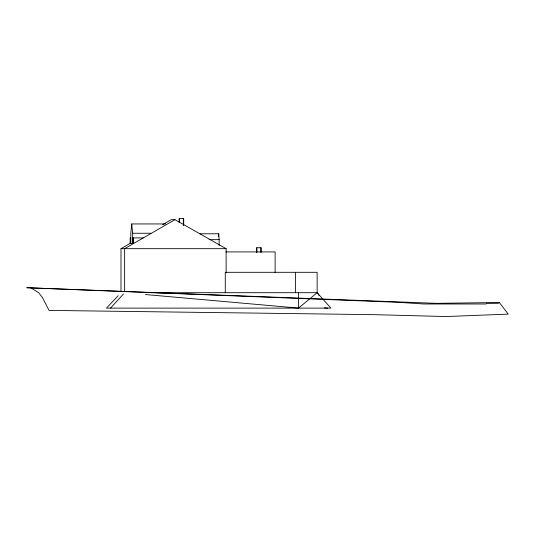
<?xml version="1.0" encoding="UTF-8"?>
<svg xmlns="http://www.w3.org/2000/svg" width="535" height="535" viewBox="0 0 535 535"><rect width="100%" height="100%" fill="white"/><g stroke="black" fill="none" stroke-linecap="round" stroke-linejoin="round"><path stroke-width="0.8" d="M218.534 236.717L218.741 233.788L199.568 233.788M131.737 223.944L130.807 233.253L130.807 243.525L132.667 243.525L132.667 233.253L131.737 223.944L165.683 223.944M110.544 308.113L123.505 293.936M118.202 295.668L106.485 308.113L330.918 308.113L317.141 292.698L317.141 272.308L225.275 272.308L225.275 292.698M145.433 294.544L298.523 308.113L317.141 292.698L318.98 295.38M499.336 302.522L498.085 303.332L486.469 303.332L485.967 303.987L423.901 303.987L399.07 302.355L26.75 287.723L436.018 303.332L499.336 302.522L508.25 314.112L446.183 316.546L374.099 314.66L49.033 310.4L42.479 297.627L38.868 292.926L30.863 287.723M120.99 291.04L120.99 248.675L130.339 243.285M162.687 224.64L171.314 219.664L174.952 219.664L226.118 248.675L226.118 272.308M174.952 219.664L124.635 248.675L124.635 291.869M132.667 233.253L150.883 233.253M143.26 237.928L132.881 237.928L132.881 243.525L133.322 243.525L133.322 237.928M209.132 239.653L219.129 239.653L219.129 245.511M120.99 248.675L226.118 248.675M225.857 251.918L275.11 251.918L275.11 272.308M151.251 292.698L317.141 292.698M324.377 307.866L327.714 308.113M218.741 233.788L219.129 239.653M298.523 292.698L298.523 308.113M295.554 272.308L295.554 292.698M261.08 252.299L261.08 247.725L256.68 247.725L256.68 252.299M260.906 247.725L260.906 252.299M256.86 247.725L256.86 252.299M183.706 225.309L183.706 218.454L179.125 218.454L179.125 222.259M183.351 218.454L183.351 225.309M179.479 218.454L179.479 222.259M130.6 237.928L130.159 237.928L130.159 243.525L130.6 243.525L130.6 237.928"/></g></svg>
